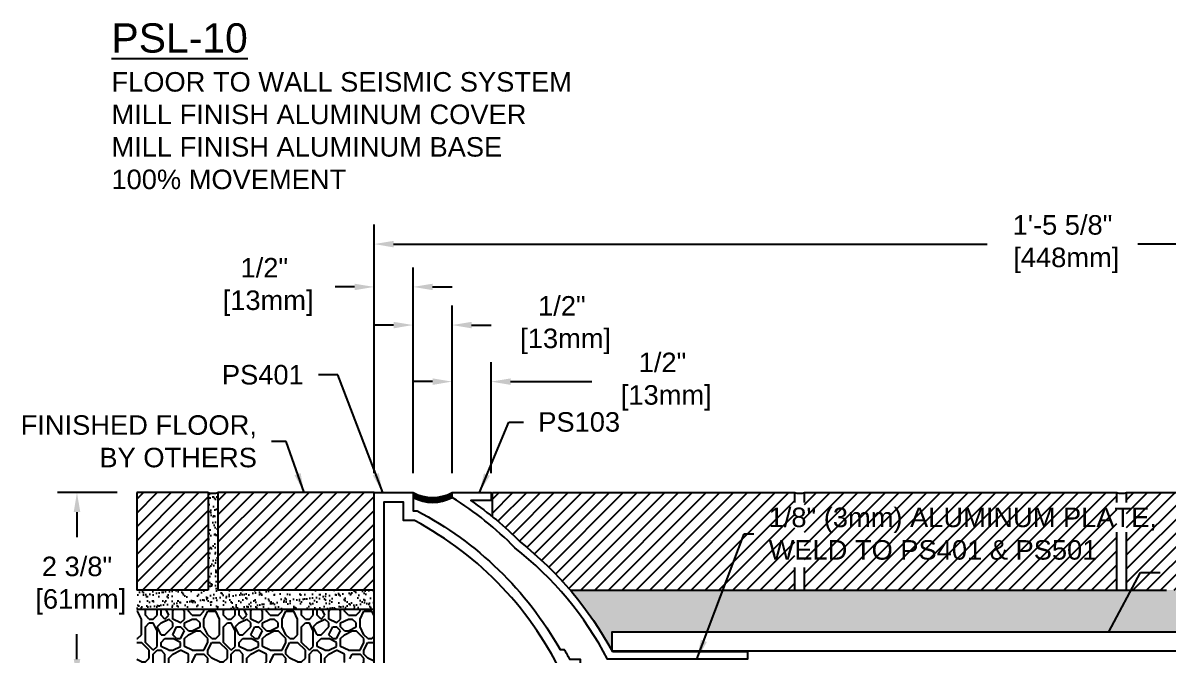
# Model space of a CAD drawing. Header units: inches. Extents: x -9.2 to 42.6, y -5.6 to 9.4.
# Drawn here: x -9.22 to 5.45, y 1.34 to 9.44 of the extents above; entities that cross this region are included whole.
import ezdxf

# ---------------------------------------------------------------- set-up
doc = ezdxf.new("R2010")
doc.units = ezdxf.units.IN
doc.header["$MEASUREMENT"] = 0
for name, color, linetype in [('CONDITIONS', 1, 'Continuous'), ('DIMENSIONS', 3, 'Continuous'), ('FILLERS', 2, 'Continuous'), ('METALS', 7, 'Continuous'), ('TEXT', 2, 'Continuous')]:
    doc.layers.add(name, color=color, linetype=linetype)
doc.styles.add('ARIAL', font='arial.ttf')
doc.dimstyles.new('Arial', dxfattribs={"dimtxt": 0.25, "dimasz": 0.25, "dimexe": 0.25, "dimexo": 0.25, "dimgap": 0.25, "dimtad": 0, "dimtih": 1, "dimtoh": 1, "dimdec": 4, "dimzin": 3, "dimdsep": 46, "dimlunit": 4, "dimtxsty": 'ARIAL', "dimcen": 0.25, "dimadec": 0, "dimazin": 0, "dimtfac": 1, "dimtdec": 4, "dimtofl": 0, "dimtmove": 0, "dimatfit": 3, "dimfxl": 0, "dimfrac": 2, "dimtolj": 1, "dimtzin": 0, "dimarcsym": 0})
pattern_1 = [(45, (-6.5, 0), (-0.0883883, 0.0883883), [])]

# ---------------------------------------------------------------- blocks, each defined once
blk = doc.blocks.new('PS401')
blk.add_lwpolyline([(4.265, 0), (3.309, 0, 0.163545), (1.394, 2.025), (1.25, 2.025), (1.25, 2.26), (1, 2.26), (1, 0), (0, 0), (0, 0.125), (0.49, 0.125), (0.5, 0.115), (0.51, 0.125), (0.875, 0.125), (0.875, 2.385), (1.375, 2.385), (1.375, 2.15), (1.425, 2.15, -0.144709), (3.257, 0.375), (3.311, 0.375, -0.007801), (3.378, 0.25), (3.515, 0.25), (3.515, 0.125), (4.265, 0.125)], format="xyb", close=True)
blk = doc.blocks.new('Ps103')
blk.add_lwpolyline([(46.051, -32.94), (44.32, -32.94), (44.32, -33.04), (46.111, -33.04, -0.104424), (47.3, -31.611, -0.058251), (48.103, -30.967), (48.103, -30.905), (47.603, -30.905), (47.603, -31.005), (47.865, -31.005, 0.045636), (47.233, -31.536, 0.100763)], format="xyb", close=True)
blk = doc.blocks.new('*D12')
at = {"layer": 'Defpoints', "color": 0}
for p in [(-3.72, 5.57), (-4.22, 3.423), (-3.72, 3.423)]:
    blk.add_point(p, dxfattribs=at)
at = {"layer": 'DIMENSIONS', "color": 0, "lineweight": -2}
for p, q in [((-4.22, 3.673), (-4.22, 5.82)), ((-3.72, 3.673), (-3.72, 5.82)), ((-4.47, 5.57), (-4.72, 5.57)), ((-3.47, 5.57), (-3.22, 5.57))]:
    blk.add_line(p, q, dxfattribs=at)
at = {"layer": 'DIMENSIONS', "color": 0}
for points in [[(-4.47, 5.611), (-4.47, 5.528), (-4.22, 5.57)], [(-3.47, 5.611), (-3.47, 5.528), (-3.72, 5.57)]]:
    blk.add_solid(points, dxfattribs=at)
at = {"layer": 'DIMENSIONS', "color": 0, "insert": (-2.314, 5.57), "char_height": 0.25, "attachment_point": 5, "style": 'ARIAL'}
blk.add_mtext('\\A1;1/2"\\P [13mm]', dxfattribs=at)
blk = doc.blocks.new('*D13')
at = {"layer": 'Defpoints', "color": 0}
for p in [(12.92, 7.545), (12.92, 6.608), (-4.72, 3.423)]:
    blk.add_point(p, dxfattribs=at)
at = {"layer": 'DIMENSIONS', "color": 0, "lineweight": -2}
for p, q in [((12.92, 7.295), (12.92, 6.358)), ((-4.72, 3.673), (-4.72, 6.858)), ((-4.47, 6.608), (3.134, 6.608)), ((12.67, 6.608), (5.067, 6.608))]:
    blk.add_line(p, q, dxfattribs=at)
at = {"layer": 'DIMENSIONS', "color": 0}
for points in [[(-4.47, 6.649), (-4.47, 6.566), (-4.72, 6.608)], [(12.67, 6.649), (12.67, 6.566), (12.92, 6.608)]]:
    blk.add_solid(points, dxfattribs=at)
at = {"layer": 'DIMENSIONS', "color": 0, "insert": (4.1, 6.608), "char_height": 0.25, "attachment_point": 5, "style": 'ARIAL'}
blk.add_mtext('\\A1;1\'-5 5/8"\\P [448mm]', dxfattribs=at)
blk = doc.blocks.new('*D14')
at = {"layer": 'Defpoints', "color": 0}
for p in [(-4.72, 6.059), (-4.72, 3.423), (-4.22, 3.423)]:
    blk.add_point(p, dxfattribs=at)
at = {"layer": 'DIMENSIONS', "color": 0, "lineweight": -2}
for p, q in [((-4.72, 3.673), (-4.72, 6.309)), ((-4.22, 3.673), (-4.22, 6.309)), ((-4.97, 6.059), (-5.22, 6.059)), ((-3.97, 6.059), (-3.72, 6.059))]:
    blk.add_line(p, q, dxfattribs=at)
at = {"layer": 'DIMENSIONS', "color": 0}
for points in [[(-4.97, 6.1), (-4.97, 6.017), (-4.72, 6.059)], [(-3.97, 6.1), (-3.97, 6.017), (-4.22, 6.059)]]:
    blk.add_solid(points, dxfattribs=at)
at = {"layer": 'DIMENSIONS', "color": 0, "insert": (-6.126, 6.059), "char_height": 0.25, "attachment_point": 5, "style": 'ARIAL'}
blk.add_mtext('\\A1;1/2"\\P [13mm]', dxfattribs=at)
blk = doc.blocks.new('*D15')
at = {"layer": 'Defpoints', "color": 0}
for p in [(-3.22, 4.845), (-3.72, 3.423), (-3.22, 3.423)]:
    blk.add_point(p, dxfattribs=at)
at = {"layer": 'DIMENSIONS', "color": 0, "lineweight": -2}
for p, q in [((-3.72, 3.673), (-3.72, 5.095)), ((-3.22, 3.673), (-3.22, 5.095)), ((-3.97, 4.845), (-4.22, 4.845)), ((-2.97, 4.845), (-1.931, 4.845))]:
    blk.add_line(p, q, dxfattribs=at)
at = {"layer": 'DIMENSIONS', "color": 0}
for points in [[(-3.97, 4.886), (-3.97, 4.803), (-3.72, 4.845)], [(-2.97, 4.886), (-2.97, 4.803), (-3.22, 4.845)]]:
    blk.add_solid(points, dxfattribs=at)
at = {"layer": 'DIMENSIONS', "color": 0, "insert": (-1.025, 4.845), "char_height": 0.25, "attachment_point": 5, "style": 'ARIAL'}
blk.add_mtext('\\A1;1/2"\\P [13mm]', dxfattribs=at)
blk = doc.blocks.new('sealant')
for centre, radius, start, end in [((1.141, -8.699), 0.528, 241.7432, 298.2568), ((1.141, -8.714), 0.528, 241.7432, 298.2568), ((1.141, -8.73), 0.528, 241.7432, 298.2568), ((1.141, -8.746), 0.528, 241.7432, 298.2568), ((1.14, -8.766), 0.524, 241.6305, 298.6259)]:
    blk.add_arc(centre, radius, start, end)
blk = doc.blocks.new('*D17')
at = {"layer": 'Defpoints', "color": 0}
for p in [(-7.76, 3.423), (-8.526, 1.038), (-7.76, 1.038)]:
    blk.add_point(p, dxfattribs=at)
at = {"layer": 'DIMENSIONS', "color": 0, "lineweight": -2}
for p, q in [((-8.01, 3.423), (-8.776, 3.423)), ((-8.526, 3.173), (-8.526, 2.851)), ((-8.526, 1.288), (-8.526, 1.609)), ((-8.01, 1.038), (-8.776, 1.038))]:
    blk.add_line(p, q, dxfattribs=at)
at = {"layer": 'DIMENSIONS', "color": 0}
for points in [[(-8.568, 3.173), (-8.484, 3.173), (-8.526, 3.423)], [(-8.568, 1.288), (-8.484, 1.288), (-8.526, 1.038)]]:
    blk.add_solid(points, dxfattribs=at)
at = {"layer": 'DIMENSIONS', "color": 0, "insert": (-8.526, 2.23), "char_height": 0.25, "attachment_point": 5, "style": 'ARIAL'}
blk.add_mtext('\\A1;2 3/8"\\P [61mm]', dxfattribs=at)

msp = doc.modelspace()

# ---------------------------------------------------------------- hatches: boundary and pattern name
at = {"layer": 'CONDITIONS'}
h = msp.add_hatch(dxfattribs=at)
h.set_pattern_fill('AR-SAND', color=256, scale=0.0625, style=0)
h.set_pattern_definition([(37.5, (-6.5, 0), (-0.003937, 0.1204265), [0, -0.095, 0, -0.10625, 0, -0.1015625]), (7.5, (-6.5, 0), (0.110611, 0.176384), [0, -0.05125, 0, -0.085625, 0, -0.0328125]), (327.5, (-6.57688, 0), (0.194634, 0.0003537), [0, -0.03125, 0, -0.1125, 0, -0.146875]), (317.5, (-6.57688, 0), (0.187883, 0.054855), [0, -0.015625, 0, -0.07375, 0, -0.084375])])
h.paths.add_polyline_path([(-6.71967, 3.4226, -0.1359599), (-6.84467, 3.4226), (-6.84467, 2.1726), (-7.76005, 2.1726), (-7.76005, 1.9226), (-4.71967, 1.9226), (-4.71967, 2.1726), (-6.71967, 2.1726)])
h = msp.add_hatch(dxfattribs=at)
h.set_pattern_fill('ANSI31', color=256, style=0)
h.set_pattern_definition(pattern_1)
h.paths.add_polyline_path([(-6.84467, 3.4226), (-7.76005, 3.4226), (-7.76005, 2.1726), (-6.84467, 2.1726)])
h = msp.add_hatch(dxfattribs=at)
h.set_pattern_fill('ANSI31', color=256, style=0)
h.set_pattern_definition(pattern_1)
h.paths.add_polyline_path([(-4.71967, 2.1726), (-4.71967, 3.4226), (-6.71967, 3.4226), (-6.71967, 2.1726)])
h = msp.add_hatch(dxfattribs=at)
h.set_pattern_fill('ANSI31', color=256, style=0)
h.paths.add_polyline_path([(-3.20467, 3.4226), (-3.20467, 3.11372, -0.02647619), (-2.84972, 2.79116, -0.04856327), (-2.20807, 2.1726), (0.67033, 2.1726), (0.67033, 2.46389), (0.67033, 3.29358), (0.67033, 3.4226)])
h.paths.add_polyline_path([(0.27251, 3.29739), (5.30388, 3.29739), (5.30388, 2.49123), (0.27251, 2.49123)], flags=9)
h = msp.add_hatch(dxfattribs=at)
h.set_pattern_fill('AR-SAND', color=256, scale=0.125, style=0)
h.paths.add_polyline_path([(11.88283, 3.3226), (11.48283, 3.3226), (11.48283, 3.4226), (11.46783, 3.4226), (11.46783, 2.1726), (9.78928, 2.1726), (5.43144, 2.1726), (-2.20807, 2.1726, -0.0519454), (-1.66773, 1.3876), (-1.66773, 1.6376), (11.88283, 1.6376)])
h.paths.add_polyline_path([(5.4742, 2.80251), (10.50558, 2.80251), (10.50558, 1.99634), (5.4742, 1.99634)], flags=25)
h = msp.add_hatch(dxfattribs=at)
h.set_pattern_fill('ANSI31', color=256, style=0)
h.paths.add_polyline_path([(0.79533, 3.4226), (0.79533, 3.29358), (0.79533, 2.46389), (0.79533, 2.1726), (4.79533, 2.1726), (4.79533, 2.91292), (4.79533, 3.29358), (4.79533, 3.4226)])
h.paths.add_polyline_path([(0.27251, 3.29739), (5.30388, 3.29739), (5.30388, 2.49123), (0.27251, 2.49123)], flags=9)
h = msp.add_hatch(dxfattribs=at)
h.set_pattern_fill('ANSI31', color=256, style=0)
h.paths.add_polyline_path([(4.92033, 3.4226), (4.92033, 3.29358), (4.92033, 2.91292), (4.92033, 2.1726), (5.43144, 2.1726), (8.92033, 2.1726), (8.92033, 2.81705), (8.92033, 3.4226)])
h.paths.add_polyline_path([(5.4742, 2.80251), (10.50558, 2.80251), (10.50558, 1.99634), (5.4742, 1.99634)], flags=9)
h.paths.add_polyline_path([(0.27251, 3.29739), (5.30388, 3.29739), (5.30388, 2.49123), (0.27251, 2.49123)], flags=9)
h = msp.add_hatch(dxfattribs=at)
h.set_pattern_fill('AGGREGAT', color=256, style=0)
h.set_pattern_definition([(0, (-6.5, 0), (1, 1), [0.1, -0.15, 0.05, -0.15, 0.05, -0.5]), (0, (-6, 0.1), (1, 1), [0.05, -0.95]), (0, (-6.3, 0.15), (1, 1), [0.05, -0.1, 0.05, -0.8]), (0, (-5.8, 0.2), (1, 1), [0.1, -0.9]), (0, (-5.7, 0.25), (1, 1), [0.05, -0.95]), (0, (-6, 0.35), (1, 1), [0.1, -0.9]), (0, (-6.5, 0.4), (1, 1), [0.05, -0.1, 0.05, -0.25, 0.15, -0.4]), (0, (-5.8, 0.5), (1, 1), [0.1, -0.9]), (0, (-6.4, 0.55), (1, 1), [0.1, -0.05, 0.05, -0.4, 0.05, -0.35]), (0, (-6.45, 0.6), (1, 1), [0.05, -0.95]), (0, (-6.1, 0.65), (1, 1), [0.05, -0.05, 0.05, -0.85]), (0, (-6.25, 0.7), (1, 1), [0.05, -0.95]), (0, (-5.6, 0.75), (1, 1), [0.05, -0.95]), (0, (-6.05, 0.8), (1, 1), [0.05, -0.4, 0.05, -0.5]), (0, (-6.05, 0.85), (1, 1), [0.1, -0.9]), (0, (-5.85, 0.9), (1, 1), [0.1, -0.9]), (0, (-6.45, 0.95), (1, 1), [0.05, -0.6, 0.1, -0.25]), (90, (-6.5, 0.45), (-1, 1), [0.2, -0.2, 0.1, -0.5]), (90, (-6.45, 0.45), (-1, 1), [0.05, -0.35, 0.1, -0.5]), (90, (-6.4, 0.2), (-1, 1), [0.15, -0.85]), (90, (-6.35, 0.2), (-1, 1), [0.1, -0.9]), (90, (-6.3, 0.05), (-1, 1), [0.05, -0.6, 0.05, -0.05, 0.1, -0.15]), (90, (-6.2, 0.05), (-1, 1), [0.05, -0.35, 0.05, -0.55]), (90, (-6.15, 0.45), (-1, 1), [0.1, -0.15, 0.05, -0.05, 0.1, -0.55]), (90, (-6.1, 0.25), (-1, 1), [0.1, -0.55, 0.05, -0.3]), (90, (-6.05, 0.05), (-1, 1), [0.05, -0.05, 0.1, -0.8]), (90, (-5.95, 0.7), (-1, 1), [0.05, -0.95]), (90, (-5.9, 0.7), (-1, 1), [0.1, -0.1, 0.05, -0.05, 0.1, -0.6]), (90, (-5.85, 0.25), (-1, 1), [0.05, -0.05, 0.05, -0.1, 0.05, -0.7]), (90, (-5.7, 0.6), (-1, 1), [0.2, -0.8]), (90, (-5.65, 0.5), (-1, 1), [0.2, -0.15, 0.1, -0.55]), (90, (-5.6, 0.1), (-1, 1), [0.05, -0.15, 0.1, -0.7]), (90, (-5.55, 0.2), (-1, 1), [0.15, -0.85]), (45, (-6.1, 0), (6e-17, 1), [0.0707, -1.3435]), (45, (-5.55, 0.05), (6e-17, 1), [0.07071, -1.20208, 0.07071, -0.07071]), (45, (-6.2, 0.1), (6e-17, 1), [0.07071, -0.56568, 0.07071, -0.70711]), (45, (-5.95, 0.1), (6e-17, 1), [0.07071, -1.13137, 0.07071, -0.14142]), (45, (-5.9, 0.1), (6e-17, 1), [0.14142, -0.56568, 0.14142, -0.56569]), (45, (-6.15, 0.2), (6e-17, 1), [0.0707, -0.6364, 0.0707, -0.0707, 0.0707, -0.49501]), (45, (-5.65, 0.25), (6e-17, 1), [0.07071, -0.07071, 0.07071, -1.20208]), (45, (-6.35, 0.3), (6e-17, 1), [0.07071, -0.84852, 0.07071, -0.42427]), (45, (-5.55, 0.4), (6e-17, 1), [0.0707, -0.0707, 0.0707, -0.28284, 0.0707, -0.84857]), (45, (-6.15, 0.55), (6e-17, 1), [0.0707, -1.3435]), (45, (-6.4, 0.6), (6e-17, 1), [0.14142, -1.2728]), (45, (-6.5, 0.7), (6e-17, 1), [0.07071, -0.07071, 0.07071, -1.20208]), (45, (-5.95, 0.85), (6e-17, 1), [0.0707, -1.3435]), (45, (-5.65, 0.95), (6e-17, 1), [0.0707, -1.3435]), (135, (-6.05, 0.1), (6e-17, 1), [0.0707, -1.3435]), (135, (-6, 0.1), (6e-17, 1), [0.0707, -1.3435]), (135, (-6.3, 0.15), (6e-17, 1), [0.07071, -0.28284, 0.14142, -0.91924]), (135, (-6.5, 0.15), (6e-17, 1), [0.0707, -1.3435]), (135, (-5.85, 0.3), (6e-17, 1), [0.07071, -0.56569, 0.07071, -0.70711]), (135, (-5.8, 0.3), (6e-17, 1), [0.0707, -0.4243, 0.0707, -0.4242, 0.0707, -0.35361]), (135, (-6.4, 0.35), (6e-17, 1), [0.0707, -1.3435]), (135, (-5.6, 0.4), (6e-17, 1), [0.1414, -0.35355, 0.0707, -0.0707, 0.0707, -0.70716]), (135, (-6.25, 0.55), (6e-17, 1), [0.0707, -1.3435]), (135, (-5.85, 0.55), (6e-17, 1), [0.14142, -1.2728]), (135, (-5.8, 0.55), (6e-17, 1), [0.0707, -1.3435]), (135, (-6.1, 0.65), (6e-17, 1), [0.0707, -1.3435]), (135, (-6.4, 0.8), (6e-17, 1), [0.0707, -1.3435]), (135, (-5.6, 0.8), (6e-17, 1), [0.0707, -1.3435]), (26.565, (-6.4, 0), (1, 4e-10), [0.1118, -2.12427]), (26.565, (-6.5, 0.1), (1, 4e-10), [0.1118, -2.12427]), (26.565, (-6.5, 0.15), (1, 4e-10), [0.1118, -2.12427]), (26.565, (-6.25, 0.15), (1, 4e-10), [0.1118, -2.12427]), (26.565, (-6.3, 0.35), (1, 4e-10), [0.1118, -2.12427]), (26.565, (-6.3, 0.4), (1, 4e-10), [0.1118, -2.12427]), (26.565, (-6.1, 0.6), (1, 4e-10), [0.1118, -2.12427]), (26.565, (-6.05, 0.65), (1, 4e-10), [0.1118, -2.12427]), (26.565, (-6.45, 0.75), (1, 4e-10), [0.1118, -2.12427]), (26.565, (-6.15, 0.75), (1, 4e-10), [0.1118, -2.12427]), (63.435, (-5.65, 0), (5e-11, 1), [0.1118, -2.12427]), (63.435, (-5.9, 0.15), (5e-11, 1), [0.1118, -2.12427]), (63.435, (-6.05, 0.25), (5e-11, 1), [0.1118, -2.12427]), (63.435, (-5.9, 0.4), (5e-11, 1), [0.1118, -2.12427]), (63.435, (-5.85, 0.4), (5e-11, 1), [0.1118, -2.12427]), (63.435, (-6.2, 0.55), (5e-11, 1), [0.1118, -2.12427]), (63.435, (-6.3, 0.6), (5e-11, 1), [0.1118, -2.12427]), (63.435, (-5.9, 0.8), (5e-11, 1), [0.1118, -2.12427]), (63.435, (-6.3, 0.9), (5e-11, 1), [0.1118, -2.12427]), (116.565, (-6.45, 0.6), (-4e-10, 1), [0.1118, -2.12427]), (116.565, (-5.85, 0.6), (-4e-10, 1), [0.1118, -2.12427]), (116.565, (-6.5, 0.65), (-4e-10, 1), [0.1118, -2.12427]), (116.565, (-5.7, 0.8), (-4e-10, 1), [0.1118, -2.12427]), (116.565, (-6.35, 0.85), (-4e-10, 1), [0.1118, -2.12427]), (116.565, (-6.15, 0.9), (-4e-10, 1), [0.1118, -2.12427]), (153.435, (-6.1, 0), (-1, 4e-10), [0.1118, -2.12427]), (153.435, (-6.3, 0.1), (-1, 4e-10), [0.1118, -2.12427]), (153.435, (-5.6, 0.15), (-1, 4e-10), [0.1118, -2.12427]), (153.435, (-5.7, 0.25), (-1, 4e-10), [0.1118, -2.12427]), (153.435, (-6.1, 0.35), (-1, 4e-10), [0.1118, -2.12427]), (153.435, (-6.35, 0.4), (-1, 4e-10), [0.1118, -2.12427]), (153.435, (-6.05, 0.4), (-1, 4e-10), [0.1118, -2.12427]), (153.435, (-6.2, 0.5), (-1, 4e-10), [0.1118, -2.12427]), (153.435, (-6.2, 0.75), (-1, 4e-10), [0.1118, -2.12427]), (153.435, (-6.5, 0.95), (-1, 4e-10), [0.1118, -2.12427]), (153.435, (-5.9, 0.95), (-1, 4e-10), [0.1118, -2.12427]), (153.435, (-5.8, 0.95), (-1, 4e-10), [0.1118, -2.12427])])
h.paths.add_polyline_path([(-7.76005, 1.9226), (-7.76005, 1.0376), (-5.59467, 1.0376), (-5.59467, 1.1626), (-5.25142, 1.1626), (-5.25142, 1.18135), (-5.24109, 1.18135, 0.38887873), (-5.22988, 1.19161), (-5.22367, 1.26269, -0.36750749), (-5.19142, 1.2901), (-5.12185, 1.2901), (-5.11792, 1.2451), (-5.07142, 1.2451), (-5.06748, 1.2901), (-4.99792, 1.2901, -0.36750749), (-4.96567, 1.26269), (-4.95945, 1.19161, 0.38887873), (-4.94824, 1.18135), (-4.93792, 1.18135), (-4.93792, 1.1626), (-4.71967, 1.1626), (-4.71967, 1.9226)])

# ---------------------------------------------------------------- linework, layer by layer
for p, q in [((-7.76005, 3.4226), (-7.76005, 2.1726)), ((-6.84467, 3.4226), (-7.76005, 3.4226)), ((-6.84467, 3.4226), (-6.84467, 2.1726)), ((-4.71967, 3.4226), (-6.71967, 3.4226)), ((-6.71967, 3.4226), (-6.71967, 2.1726)), ((-3.20467, 3.4226), (0.67033, 3.4226)), ((-3.20467, 3.11372), (-3.20467, 3.4226)), ((0.67033, 3.29358), (0.67033, 3.4226)), ((0.79533, 3.4226), (4.79533, 3.4226)), ((0.79533, 3.29358), (0.79533, 3.4226)), ((4.79533, 3.29358), (4.79533, 3.4226)), ((4.92033, 3.4226), (8.92033, 3.4226)), ((4.92033, 3.29358), (4.92033, 3.4226)), ((4.79533, 2.1726), (4.79533, 2.91292)), ((4.92033, 2.1726), (4.92033, 2.91292)), ((0.67033, 2.1726), (0.67033, 2.46389)), ((0.79533, 2.1726), (0.79533, 2.46389)), ((-6.84467, 2.1726), (-7.76005, 2.1726)), ((-4.71967, 2.1726), (-6.71967, 2.1726)), ((-2.20807, 2.1726), (5.43144, 2.1726)), ((-4.71967, 1.9226), (-7.76005, 1.9226))]:
    msp.add_line(p, q, dxfattribs=at)
for centre in [(-6.78217, 3.64819), (0.73283, 3.64819), (4.85783, 3.64819)]:
    msp.add_arc(centre, 0.2341, 254.515091, 285.484909, dxfattribs=at)
at = {"layer": 'METALS'}
msp.add_lwpolyline([(11.88283, 1.6376), (11.88283, 1.3876), (-1.66773, 1.3876), (-1.66773, 1.6376)], close=True, dxfattribs=at)

# ---------------------------------------------------------------- block references
at = {"layer": 'FILLERS'}
msp.add_blockref('sealant', (-5.11043, 12.58641), dxfattribs=at)
at = {"layer": 'METALS'}
msp.add_blockref('PS401', (-5.59467, 1.0376), dxfattribs=at)
at = {"layer": 'METALS', "xscale": -1}
msp.add_blockref('Ps103', (44.38366, 34.32711), dxfattribs=at)

# ---------------------------------------------------------------- texts
at = {"layer": 'TEXT', "insert": (-8.0847, 9.43794), "char_height": 0.375, "width": 8.375, "attachment_point": 1, "style": 'ARIAL'}
msp.add_mtext('{\\LPSL-10\\P\\H0.6667x;\\lFLOOR TO WALL SEISMIC SYSTEM\\PMILL FINISH ALUMINUM COVER\\PMILL FINISH ALUMINUM BASE\\P100% MOVEMENT}', dxfattribs=at)
at = {"layer": 'TEXT', "char_height": 0.25, "style": 'ARIAL'}
for s, insert, attachment_point in [('\\A1;PS401', (-5.62123, 4.93147), 6), ('\\A1;FINISHED FLOOR,\\PBY OTHERS', (-6.22086, 4.07817), 6), ('\\A1;PS103', (-2.6165, 4.32634), 4), ('1/8" (3mm) ALUMINUM PLATE,\\PWELD TO PS401 & PS501', (0.33501, 2.89431), 4)]:
    msp.add_mtext(s, dxfattribs=dict(at, insert=insert, attachment_point=attachment_point))

# ---------------------------------------------------------------- dimensions: what is measured, and where the dimension line sits
at = {"layer": 'DIMENSIONS'}
for base, p1, p2, picture, middle in [((12.92033, 6.60752), (-4.71967, 3.4226), (12.92033, 7.54456), '*D13', (4.10033, 6.60752)), ((-4.71967, 6.05864), (-4.21967, 3.4226), (-4.71967, 3.4226), '*D14', (-6.1257, 6.05864)), ((-3.71967, 5.56962), (-4.21967, 3.4226), (-3.71967, 3.4226), '*D12', (-2.31363, 5.56962)), ((-3.21967, 4.84452), (-3.71967, 3.4226), (-3.21967, 3.4226), '*D15', (-1.02529, 4.84452))]:
    dim = msp.add_linear_dim(base=base, p1=p1, p2=p2, dimstyle='Arial', override={"dimpost": '\\X'}, dxfattribs=at)
    dim.commit()
    dim.dimension.update_dxf_attribs({"geometry": picture, "text_midpoint": middle, "dimtype": 160})
dim = msp.add_linear_dim(base=(-8.52611, 1.0376), p1=(-7.76005, 3.4226), p2=(-7.76005, 1.0376), angle=90, dimstyle='Arial', override={"dimpost": '\\X'}, dxfattribs=at)
dim.commit()
dim.dimension.update_dxf_attribs({"geometry": '*D17', "text_midpoint": (-8.52611, 2.2301), "dimtype": 160})

# ---------------------------------------------------------------- leaders
at = {"layer": 'TEXT', "annotation_type": 0, "has_hookline": 1}
for points, hookline_direction, text_width in [([(-4.60878, 3.4226), (-5.18373, 4.93147), (-5.43373, 4.93147)], 1, 0.95754), ([(-3.3706, 3.4226), (-2.9915, 4.32634), (-2.804, 4.32634)], 0, 1.0058), ([(-5.61685, 3.4226), (-5.84586, 4.07817), (-6.03336, 4.07817)], 1, 2.96743), ([(-0.58306, 1.2876), (0.02251, 2.89431), (0.14751, 2.89431)], 0, 4.90638), ([(4.69229, 1.6376), (5.0992, 2.39943), (5.3492, 2.39943)], 0, 4.90638)]:
    msp.add_leader(points, dimstyle='Arial', override={"dimgap": 0.1875, "dimtad": 0}, dxfattribs=dict(at, hookline_direction=hookline_direction, text_width=text_width))

doc.saveas('drawing.dxf')
